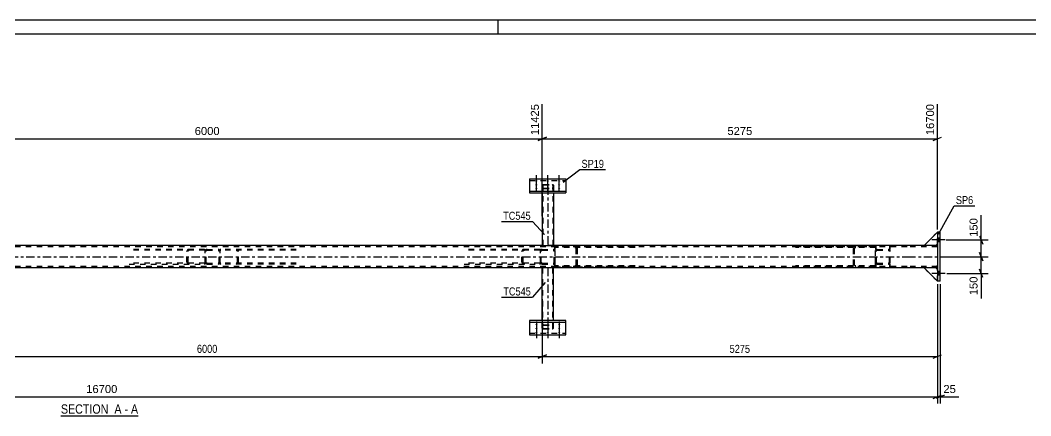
# Model space of a CAD drawing. Header units: millimetres. Extents: x 0 to 1189, y 0 to 841.
# Drawn here: x 387.8 to 749.7, y 699.4 to 841 of the extents above; entities that cross this region are included whole.
import ezdxf

# ---------------------------------------------------------------- set-up
doc = ezdxf.new("R2010")
doc.units = ezdxf.units.MM
doc.linetypes.add('DXK_LINE_DOT2', pattern=[3.9198, 1.9599, -1.9599])
doc.linetypes.add('DXK_LINE_DOT3', pattern=[5.9187, 2.979, -0.9799, 0.9799, -0.9799])
doc.styles.add('Arial', font='ARIAL.TTF', dxfattribs={"height": 0.2})
doc.styles.add('Arial Narrow', font='ARIALN.TTF', dxfattribs={"height": 0.2})

# ---------------------------------------------------------------- blocks, each defined once
blk = doc.blocks.new('Unknown-717048542-1133')
at = {"color": 5, "linetype": 'Continuous'}
for p, q in [((1189, 841), (0, 841)), ((559, 836), (559, 841)), ((1184, 836), (5, 836))]:
    blk.add_line(p, q, dxfattribs=at)
blk = doc.blocks.new('Unknown-717048542-20 - 5315')
at = {"color": 6, "linetype": 'Continuous'}
blk.add_line((402.39, 699.36), (430.04, 699.36), dxfattribs=at)
at = {"color": 0, "linetype": 'Continuous'}
blk.add_wipeout([(420.5, 700.11), (420.5, 703.61), (402.39, 703.61), (402.39, 700.11)], dxfattribs=at)
at = {"color": 7, "linetype": 'Continuous', "style": 'Arial Narrow'}
blk.add_text('SECTION ', height=3.34, dxfattribs=at).set_placement((402.39, 700.11))
at = {"color": 0, "linetype": 'Continuous'}
blk.add_wipeout([(424.1, 700.11), (424.1, 703.61), (421.55, 703.61), (421.55, 700.11)], dxfattribs=at)
blk.add_wipeout([(426.43, 700.11), (426.43, 703.61), (425.15, 703.61), (425.15, 700.11)], dxfattribs=at)
at = {"color": 7, "linetype": 'Continuous', "style": 'Arial Narrow'}
blk.add_text('A', height=3.34, dxfattribs=at).set_placement((421.55, 700.11))
at = {"color": 0, "linetype": 'Continuous'}
blk.add_wipeout([(430.04, 700.11), (430.04, 703.61), (427.48, 703.61), (427.48, 700.11)], dxfattribs=at)
at = {"color": 7, "linetype": 'Continuous', "style": 'Arial Narrow'}
for s, p in [('A', (427.48, 700.11)), ('-', (425.15, 700.11))]:
    blk.add_text(s, height=3.34, dxfattribs=at).set_placement(p)
blk = doc.blocks.new('Part-717048542-5407 - 5315')
at = {"color": 7, "linetype": 'DXK_LINE_DOT2'}
for p, q in [((711.48, 760.32), (716.28, 765.12)), ((716.28, 765.12), (716.28, 760.92)), ((715.68, 760.32), (711.48, 760.32)), ((716.28, 760.92), (715.68, 760.32))]:
    blk.add_line(p, q, dxfattribs=at)
blk = doc.blocks.new('Part-717048542-5328 - 5315')
at = {"color": 7, "linetype": 'DXK_LINE_DOT2'}
for p, q in [((694.35, 753.68), (694.1, 753.68)), ((694.1, 753.68), (694.1, 752.48)), ((694.11, 752.48), (694.11, 753.68)), ((694.34, 752.48), (694.34, 753.68)), ((694.35, 752.48), (694.35, 753.68)), ((694.1, 752.48), (694.35, 752.48))]:
    blk.add_line(p, q, dxfattribs=at)
blk = doc.blocks.new('Part-717048542-5327 - 5315')
at = {"color": 7, "linetype": 'DXK_LINE_DOT2'}
for p, q in [((579.39, 760.16), (579.15, 760.16)), ((579.15, 760.16), (579.15, 758.96)), ((579.39, 758.96), (579.39, 760.16)), ((579.15, 758.96), (579.39, 758.96))]:
    blk.add_line(p, q, dxfattribs=at)
blk = doc.blocks.new('Part-717048542-5329 - 5315')
at = {"color": 7, "linetype": 'DXK_LINE_DOT2'}
for p, q in [((699.38, 753.68), (699.14, 753.68)), ((699.14, 753.68), (699.14, 752.48)), ((699.38, 752.48), (699.38, 753.68)), ((699.14, 752.48), (699.38, 752.48))]:
    blk.add_line(p, q, dxfattribs=at)
blk = doc.blocks.new('Bolt-717048542-5461 - 5315')
at = {"linetype": 'Continuous'}
for points in [[(572.65, 783.29), (572.56, 783.29), (572.48, 783.3), (572.4, 783.32), (572.33, 783.34), (572.27, 783.37), (572.24, 783.4), (572.22, 783.43), (572.22, 783.46), (572.24, 783.49), (572.27, 783.52), (572.33, 783.54), (572.4, 783.56), (572.48, 783.58), (572.56, 783.59), (572.65, 783.59), (572.75, 783.59), (572.83, 783.58), (572.91, 783.56), (572.98, 783.54), (573.04, 783.52), (573.07, 783.49), (573.09, 783.46), (573.09, 783.43), (573.07, 783.4), (573.04, 783.37), (572.98, 783.34), (572.91, 783.32), (572.83, 783.3), (572.75, 783.29)], [(572.65, 781.89), (572.56, 781.89), (572.48, 781.9), (572.4, 781.92), (572.33, 781.94), (572.27, 781.96), (572.24, 781.99), (572.22, 782.02), (572.22, 782.06), (572.24, 782.09), (572.27, 782.11), (572.33, 782.14), (572.4, 782.16), (572.48, 782.18), (572.56, 782.19), (572.65, 782.19), (572.75, 782.19), (572.83, 782.18), (572.91, 782.16), (572.98, 782.14), (573.04, 782.11), (573.07, 782.09), (573.09, 782.06), (573.09, 782.02), (573.07, 781.99), (573.04, 781.96), (572.98, 781.94), (572.91, 781.92), (572.83, 781.9), (572.75, 781.89)], [(576.75, 783.29), (576.66, 783.29), (576.58, 783.3), (576.5, 783.32), (576.43, 783.34), (576.37, 783.37), (576.34, 783.4), (576.32, 783.43), (576.32, 783.46), (576.34, 783.49), (576.37, 783.52), (576.43, 783.54), (576.5, 783.56), (576.58, 783.58), (576.66, 783.59), (576.75, 783.59), (576.85, 783.59), (576.93, 783.58), (577.01, 783.56), (577.08, 783.54), (577.14, 783.52), (577.17, 783.49), (577.19, 783.46), (577.19, 783.43), (577.17, 783.4), (577.14, 783.37), (577.08, 783.34), (577.01, 783.32), (576.93, 783.3), (576.85, 783.29)], [(580.85, 783.29), (580.76, 783.29), (580.68, 783.3), (580.6, 783.32), (580.53, 783.34), (580.47, 783.37), (580.44, 783.4), (580.42, 783.43), (580.42, 783.46), (580.44, 783.49), (580.47, 783.52), (580.53, 783.54), (580.6, 783.56), (580.68, 783.58), (580.76, 783.59), (580.85, 783.59), (580.95, 783.59), (581.03, 783.58), (581.11, 783.56), (581.18, 783.54), (581.24, 783.52), (581.27, 783.49), (581.29, 783.46), (581.29, 783.43), (581.27, 783.4), (581.24, 783.37), (581.18, 783.34), (581.11, 783.32), (581.03, 783.3), (580.95, 783.29)], [(580.85, 781.89), (580.76, 781.89), (580.68, 781.9), (580.6, 781.92), (580.53, 781.94), (580.47, 781.96), (580.44, 781.99), (580.42, 782.02), (580.42, 782.06), (580.44, 782.09), (580.47, 782.11), (580.53, 782.14), (580.6, 782.16), (580.68, 782.18), (580.76, 782.19), (580.85, 782.19), (580.95, 782.19), (581.03, 782.18), (581.11, 782.16), (581.18, 782.14), (581.24, 782.11), (581.27, 782.09), (581.29, 782.06), (581.29, 782.02), (581.27, 781.99), (581.24, 781.96), (581.18, 781.94), (581.11, 781.92), (581.03, 781.9), (580.95, 781.89)], [(572.65, 780.49), (572.56, 780.49), (572.48, 780.5), (572.4, 780.52), (572.33, 780.54), (572.27, 780.56), (572.24, 780.59), (572.22, 780.62), (572.22, 780.65), (572.24, 780.68), (572.27, 780.71), (572.33, 780.74), (572.4, 780.76), (572.48, 780.77), (572.56, 780.78), (572.65, 780.79), (572.75, 780.78), (572.83, 780.77), (572.91, 780.76), (572.98, 780.74), (573.04, 780.71), (573.07, 780.68), (573.09, 780.65), (573.09, 780.62), (573.07, 780.59), (573.04, 780.56), (572.98, 780.54), (572.91, 780.52), (572.83, 780.5), (572.75, 780.49)], [(576.75, 780.49), (576.66, 780.49), (576.58, 780.5), (576.5, 780.52), (576.43, 780.54), (576.37, 780.56), (576.34, 780.59), (576.32, 780.62), (576.32, 780.65), (576.34, 780.68), (576.37, 780.71), (576.43, 780.74), (576.5, 780.76), (576.58, 780.77), (576.66, 780.78), (576.75, 780.79), (576.85, 780.78), (576.93, 780.77), (577.01, 780.76), (577.08, 780.74), (577.14, 780.71), (577.17, 780.68), (577.19, 780.65), (577.19, 780.62), (577.17, 780.59), (577.14, 780.56), (577.08, 780.54), (577.01, 780.52), (576.93, 780.5), (576.85, 780.49)], [(580.85, 780.49), (580.76, 780.49), (580.68, 780.5), (580.6, 780.52), (580.53, 780.54), (580.47, 780.56), (580.44, 780.59), (580.42, 780.62), (580.42, 780.65), (580.44, 780.68), (580.47, 780.71), (580.53, 780.74), (580.6, 780.76), (580.68, 780.77), (580.76, 780.78), (580.85, 780.79), (580.95, 780.78), (581.03, 780.77), (581.11, 780.76), (581.18, 780.74), (581.24, 780.71), (581.27, 780.68), (581.29, 780.65), (581.29, 780.62), (581.27, 780.59), (581.24, 780.56), (581.18, 780.54), (581.11, 780.52), (581.03, 780.5), (580.95, 780.49)]]:
    blk.add_hatch(color=1, dxfattribs=at).paths.add_polyline_path(points)
at = {"color": 1, "linetype": 'Continuous'}
for p, q in [((572.65, 782.35), (572.65, 785.47)), ((576.75, 782.35), (576.75, 785.47)), ((580.85, 782.35), (580.85, 785.47)), ((572.65, 780.95), (572.65, 784.07)), ((572.65, 779.55), (572.65, 782.67)), ((576.75, 779.55), (576.75, 782.67)), ((580.85, 780.95), (580.85, 784.07)), ((580.85, 779.55), (580.85, 782.67))]:
    blk.add_line(p, q, dxfattribs=at)
blk = doc.blocks.new('Part-717048542-5326 - 5315')
at = {"color": 7, "linetype": 'DXK_LINE_DOT2'}
for p, q in [((579.39, 753.68), (579.15, 753.68)), ((579.15, 753.68), (579.15, 752.48)), ((579.39, 752.48), (579.39, 753.68)), ((579.15, 752.48), (579.39, 752.48))]:
    blk.add_line(p, q, dxfattribs=at)
blk = doc.blocks.new('Part-717048542-5330 - 5315')
at = {"color": 7, "linetype": 'DXK_LINE_DOT2'}
for p, q in [((694.35, 760.16), (694.1, 760.16)), ((694.1, 760.16), (694.1, 758.96)), ((694.11, 760.16), (694.11, 758.96)), ((694.34, 758.96), (694.34, 760.16)), ((694.35, 758.96), (694.35, 760.16)), ((694.1, 758.96), (694.35, 758.96))]:
    blk.add_line(p, q, dxfattribs=at)
blk = doc.blocks.new('Part-717048542-5331 - 5315')
at = {"color": 7, "linetype": 'DXK_LINE_DOT2'}
for p, q in [((699.38, 760.16), (699.14, 760.16)), ((699.14, 760.16), (699.14, 758.96)), ((699.38, 758.96), (699.38, 760.16)), ((699.14, 758.96), (699.38, 758.96))]:
    blk.add_line(p, q, dxfattribs=at)
blk = doc.blocks.new('Part-717048542-5409 - 5315')
at = {"color": 7, "linetype": 'DXK_LINE_DOT2'}
for p, q in [((711.48, 760.32), (716.28, 765.12)), ((716.28, 765.12), (716.28, 760.92)), ((715.68, 760.32), (711.48, 760.32)), ((716.28, 760.92), (715.68, 760.32))]:
    blk.add_line(p, q, dxfattribs=at)
blk = doc.blocks.new('Part-717048542-5338 - 5315')
at = {"color": 7, "linetype": 'DXK_LINE_DOT2'}
for p, q in [((573.84, 758.96), (546.77, 758.96)), ((573.84, 758.64), (546.77, 758.64)), ((567.53, 758.57), (567.47, 758.32)), ((567.47, 754.32), (567.47, 758.32)), ((567.91, 758.32), (567.94, 758.44)), ((567.91, 754.32), (567.91, 758.32)), ((568.35, 758.96), (568.01, 758.91)), ((568.18, 758.62), (568.35, 758.64)), ((574.1, 758.92), (573.84, 758.96)), ((573.84, 758.64), (574.01, 758.62)), ((574.01, 758.62), (574.1, 758.57)), ((574.1, 753.72), (574.1, 758.92)), ((573.84, 754), (546.77, 754)), ((546.77, 753.68), (573.84, 753.68)), ((567.47, 754.32), (567.53, 754.08)), ((567.94, 754.2), (567.91, 754.32)), ((568.01, 753.73), (568.35, 753.68)), ((568.35, 754), (568.18, 754.03)), ((574.01, 754.03), (573.84, 754)), ((573.84, 753.68), (574.1, 753.72)), ((574.1, 754.07), (574.01, 754.03))]:
    blk.add_line(p, q, dxfattribs=at)
for centre, radius, start, end in [((568.21, 758.14), 0.802, 104.5381, 147.5635), ((568.28, 758.23), 0.401, 104.5381, 147.5635), ((568.21, 754.51), 0.802, 212.4365, 255.4619), ((568.28, 754.41), 0.401, 212.4365, 255.4619)]:
    blk.add_arc(centre, radius, start, end, dxfattribs=at)
blk = doc.blocks.new('Part-717048542-5404 - 5315')
at = {"color": 7, "linetype": 'DXK_LINE_DOT2'}
for p, q in [((715.68, 752.32), (711.48, 752.32)), ((711.48, 752.32), (716.28, 747.52)), ((716.28, 751.72), (715.68, 752.32)), ((716.28, 747.52), (716.28, 751.72))]:
    blk.add_line(p, q, dxfattribs=at)
blk = doc.blocks.new('Part-717048542-5339 - 5315')
at = {"color": 7, "linetype": 'DXK_LINE_DOT2'}
for p, q in [((459.64, 758.96), (459.38, 758.92)), ((459.38, 753.72), (459.38, 758.92)), ((459.38, 758.57), (459.47, 758.62)), ((459.47, 758.62), (459.64, 758.64)), ((486.68, 758.96), (459.64, 758.96)), ((486.68, 758.64), (459.64, 758.64)), ((465.47, 758.91), (465.13, 758.96)), ((465.13, 758.64), (465.3, 758.62)), ((465.54, 758.44), (465.57, 758.32)), ((465.57, 754.32), (465.57, 758.32)), ((466.01, 758.32), (465.94, 758.57)), ((466.01, 754.32), (466.01, 758.32)), ((459.47, 754.03), (459.38, 754.07)), ((459.38, 753.72), (459.64, 753.68)), ((459.64, 754), (459.47, 754.03)), ((486.68, 754), (459.64, 754)), ((486.68, 753.68), (459.64, 753.68)), ((465.3, 754.03), (465.13, 754)), ((465.13, 753.68), (465.47, 753.73)), ((465.57, 754.32), (465.54, 754.2)), ((465.94, 754.08), (466.01, 754.32))]:
    blk.add_line(p, q, dxfattribs=at)
for centre, radius, start, end in [((465.2, 758.23), 0.401, 32.4104, 75.4453), ((465.27, 758.14), 0.802, 32.4104, 75.4453), ((465.2, 754.41), 0.401, 284.5547, 327.5896), ((465.27, 754.51), 0.802, 284.5547, 327.5896)]:
    blk.add_arc(centre, radius, start, end, dxfattribs=at)
blk = doc.blocks.new('Part-717048542-5340 - 5315')
at = {"color": 7, "linetype": 'DXK_LINE_DOT2'}
for p, q in [((665.5, 759.92), (694.1, 759.92)), ((694.1, 759.6), (665.5, 759.6)), ((686.23, 759.53), (686.16, 759.28)), ((686.16, 753.36), (686.16, 759.28)), ((686.6, 759.28), (686.63, 759.4)), ((686.6, 753.36), (686.6, 759.28)), ((687.04, 759.92), (686.7, 759.87)), ((686.87, 759.58), (687.04, 759.6)), ((694.1, 752.72), (694.1, 759.92)), ((694.1, 753.04), (665.5, 753.04)), ((686.16, 753.36), (686.23, 753.12)), ((686.63, 753.24), (686.6, 753.36)), ((686.7, 752.77), (687.04, 752.72)), ((687.04, 753.04), (686.87, 753.07)), ((694.1, 752.72), (665.5, 752.72))]:
    blk.add_line(p, q, dxfattribs=at)
for centre, start, end in [((686.97, 759.19), 104.5547, 147.5896), ((686.97, 753.45), 212.4104, 255.4453)]:
    blk.add_arc(centre, 0.401, start, end, dxfattribs=at)
blk = doc.blocks.new('Part-717048542-5341 - 5315')
at = {"color": 7, "linetype": 'DXK_LINE_DOT2'}
for p, q in [((579.38, 752.72), (579.38, 759.92)), ((607.99, 759.92), (579.38, 759.92)), ((607.99, 759.6), (579.38, 759.6)), ((586.79, 759.87), (586.45, 759.92)), ((586.45, 759.6), (586.62, 759.58)), ((586.86, 759.4), (586.89, 759.28)), ((586.89, 753.36), (586.89, 759.28)), ((587.33, 759.28), (587.26, 759.53)), ((587.33, 753.36), (587.33, 759.28)), ((607.99, 753.04), (579.38, 753.04)), ((586.62, 753.07), (586.45, 753.04)), ((586.45, 752.72), (586.79, 752.77)), ((586.89, 753.36), (586.86, 753.24)), ((587.26, 753.12), (587.33, 753.36)), ((579.38, 752.72), (607.99, 752.72))]:
    blk.add_line(p, q, dxfattribs=at)
for centre, start, end in [((586.52, 759.19), 32.4104, 75.4453), ((586.52, 753.45), 284.5547, 327.5896)]:
    blk.add_arc(centre, 0.401, start, end, dxfattribs=at)
blk = doc.blocks.new('Part-717048542-5343 - 5315')
at = {"color": 7, "linetype": 'DXK_LINE_DOT2'}
for p, q in [((454.15, 758.57), (454.1, 758.32)), ((454.1, 754.32), (454.1, 758.32)), ((454.42, 758.32), (454.45, 758.44)), ((454.42, 754.32), (454.42, 758.32)), ((454.74, 758.96), (454.5, 758.91)), ((454.62, 758.62), (454.74, 758.64)), ((454.74, 758.96), (458.74, 758.96)), ((454.74, 758.64), (458.74, 758.64)), ((458.99, 758.91), (458.74, 758.96)), ((458.74, 758.64), (458.87, 758.62)), ((459.04, 758.44), (459.06, 758.32)), ((459.06, 754.32), (459.06, 758.32)), ((459.38, 758.32), (459.33, 758.57)), ((459.38, 754.32), (459.38, 758.32)), ((454.1, 754.32), (454.15, 754.08)), ((454.45, 754.2), (454.42, 754.32)), ((454.5, 753.73), (454.74, 753.68)), ((454.74, 754), (454.62, 754.03)), ((454.74, 754), (458.74, 754)), ((454.74, 753.68), (458.74, 753.68)), ((458.87, 754.03), (458.74, 754)), ((458.74, 753.68), (458.99, 753.73)), ((459.06, 754.32), (459.04, 754.2)), ((459.33, 754.08), (459.38, 754.32))]:
    blk.add_line(p, q, dxfattribs=at)
for centre, radius, start, end in [((454.74, 758.32), 0.64, 112.5, 157.5), ((454.74, 758.32), 0.32, 112.5, 157.5), ((458.74, 758.32), 0.32, 22.5, 67.5), ((458.74, 758.32), 0.64, 22.5, 67.5), ((454.74, 754.32), 0.64, 202.5, 247.5), ((454.74, 754.32), 0.32, 202.5, 247.5), ((458.74, 754.32), 0.32, 292.5, 337.5), ((458.74, 754.32), 0.64, 292.5, 337.5)]:
    blk.add_arc(centre, radius, start, end, dxfattribs=at)
blk = doc.blocks.new('Part-717048542-5348 - 5315')
at = {"color": 7, "linetype": 'DXK_LINE_DOT2'}
for p, q in [((453.85, 758.96), (426.81, 758.96)), ((453.85, 758.64), (426.81, 758.64)), ((447.55, 758.57), (447.48, 758.32)), ((447.48, 754.32), (447.48, 758.32)), ((447.92, 758.32), (447.95, 758.44)), ((447.92, 754.32), (447.92, 758.32)), ((448.36, 758.96), (448.02, 758.91)), ((448.19, 758.62), (448.36, 758.64)), ((453.85, 758.96), (454.1, 758.92)), ((453.85, 758.64), (454.02, 758.62)), ((454.02, 758.62), (454.1, 758.57)), ((454.1, 753.72), (454.1, 758.92)), ((453.85, 754), (426.81, 754)), ((426.81, 753.68), (453.85, 753.68)), ((447.48, 754.32), (447.55, 754.08)), ((447.95, 754.2), (447.92, 754.32)), ((448.02, 753.73), (448.36, 753.68)), ((448.36, 754), (448.19, 754.03)), ((454.02, 754.03), (453.85, 754)), ((453.85, 753.68), (454.1, 753.72)), ((454.1, 754.07), (454.02, 754.03))]:
    blk.add_line(p, q, dxfattribs=at)
for centre, radius, start, end in [((448.22, 758.14), 0.802, 104.5547, 147.5896), ((448.29, 758.23), 0.401, 104.5547, 147.5896), ((448.22, 754.51), 0.802, 212.4104, 255.4453), ((448.29, 754.41), 0.401, 212.4104, 255.4453)]:
    blk.add_arc(centre, radius, start, end, dxfattribs=at)
blk = doc.blocks.new('Bolt-717048542-5353 - 5315')
at = {"linetype": 'Continuous'}
for points in [[(572.65, 732.16), (572.75, 732.15), (572.83, 732.14), (572.91, 732.13), (572.98, 732.11), (573.04, 732.08), (573.07, 732.05), (573.09, 732.02), (573.09, 731.99), (573.07, 731.96), (573.04, 731.93), (572.98, 731.9), (572.91, 731.88), (572.83, 731.87), (572.75, 731.86), (572.65, 731.85), (572.56, 731.86), (572.48, 731.87), (572.4, 731.88), (572.33, 731.9), (572.27, 731.93), (572.24, 731.96), (572.22, 731.99), (572.22, 732.02), (572.24, 732.05), (572.27, 732.08), (572.33, 732.11), (572.4, 732.13), (572.48, 732.14), (572.56, 732.15)], [(576.75, 732.16), (576.85, 732.15), (576.93, 732.14), (577.01, 732.13), (577.08, 732.11), (577.14, 732.08), (577.17, 732.05), (577.19, 732.02), (577.19, 731.99), (577.17, 731.96), (577.14, 731.93), (577.08, 731.9), (577.01, 731.88), (576.93, 731.87), (576.85, 731.86), (576.75, 731.85), (576.66, 731.86), (576.58, 731.87), (576.5, 731.88), (576.43, 731.9), (576.37, 731.93), (576.34, 731.96), (576.32, 731.99), (576.32, 732.02), (576.34, 732.05), (576.37, 732.08), (576.43, 732.11), (576.5, 732.13), (576.58, 732.14), (576.66, 732.15)], [(580.85, 732.16), (580.95, 732.15), (581.03, 732.14), (581.11, 732.13), (581.18, 732.11), (581.24, 732.08), (581.27, 732.05), (581.29, 732.02), (581.29, 731.99), (581.27, 731.96), (581.24, 731.93), (581.18, 731.9), (581.11, 731.88), (581.03, 731.87), (580.95, 731.86), (580.85, 731.85), (580.76, 731.86), (580.68, 731.87), (580.6, 731.88), (580.53, 731.9), (580.47, 731.93), (580.44, 731.96), (580.42, 731.99), (580.42, 732.02), (580.44, 732.05), (580.47, 732.08), (580.53, 732.11), (580.6, 732.13), (580.68, 732.14), (580.76, 732.15)], [(572.65, 730.75), (572.75, 730.75), (572.83, 730.74), (572.91, 730.72), (572.98, 730.7), (573.04, 730.68), (573.07, 730.65), (573.09, 730.62), (573.09, 730.59), (573.07, 730.56), (573.04, 730.53), (572.98, 730.5), (572.91, 730.48), (572.83, 730.47), (572.75, 730.46), (572.65, 730.45), (572.56, 730.46), (572.48, 730.47), (572.4, 730.48), (572.33, 730.5), (572.27, 730.53), (572.24, 730.56), (572.22, 730.59), (572.22, 730.62), (572.24, 730.65), (572.27, 730.68), (572.33, 730.7), (572.4, 730.72), (572.48, 730.74), (572.56, 730.75)], [(572.65, 729.35), (572.75, 729.35), (572.83, 729.34), (572.91, 729.32), (572.98, 729.3), (573.04, 729.28), (573.07, 729.25), (573.09, 729.22), (573.09, 729.19), (573.07, 729.15), (573.04, 729.13), (572.98, 729.1), (572.91, 729.08), (572.83, 729.06), (572.75, 729.05), (572.65, 729.05), (572.56, 729.05), (572.48, 729.06), (572.4, 729.08), (572.33, 729.1), (572.27, 729.13), (572.24, 729.15), (572.22, 729.19), (572.22, 729.22), (572.24, 729.25), (572.27, 729.28), (572.33, 729.3), (572.4, 729.32), (572.48, 729.34), (572.56, 729.35)], [(576.75, 729.35), (576.85, 729.35), (576.93, 729.34), (577.01, 729.32), (577.08, 729.3), (577.14, 729.28), (577.17, 729.25), (577.19, 729.22), (577.19, 729.19), (577.17, 729.15), (577.14, 729.13), (577.08, 729.1), (577.01, 729.08), (576.93, 729.06), (576.85, 729.05), (576.75, 729.05), (576.66, 729.05), (576.58, 729.06), (576.5, 729.08), (576.43, 729.1), (576.37, 729.13), (576.34, 729.15), (576.32, 729.19), (576.32, 729.22), (576.34, 729.25), (576.37, 729.28), (576.43, 729.3), (576.5, 729.32), (576.58, 729.34), (576.66, 729.35)], [(580.85, 730.75), (580.95, 730.75), (581.03, 730.74), (581.11, 730.72), (581.18, 730.7), (581.24, 730.68), (581.27, 730.65), (581.29, 730.62), (581.29, 730.59), (581.27, 730.56), (581.24, 730.53), (581.18, 730.5), (581.11, 730.48), (581.03, 730.47), (580.95, 730.46), (580.85, 730.45), (580.76, 730.46), (580.68, 730.47), (580.6, 730.48), (580.53, 730.5), (580.47, 730.53), (580.44, 730.56), (580.42, 730.59), (580.42, 730.62), (580.44, 730.65), (580.47, 730.68), (580.53, 730.7), (580.6, 730.72), (580.68, 730.74), (580.76, 730.75)], [(580.85, 729.35), (580.95, 729.35), (581.03, 729.34), (581.11, 729.32), (581.18, 729.3), (581.24, 729.28), (581.27, 729.25), (581.29, 729.22), (581.29, 729.19), (581.27, 729.15), (581.24, 729.13), (581.18, 729.1), (581.11, 729.08), (581.03, 729.06), (580.95, 729.05), (580.85, 729.05), (580.76, 729.05), (580.68, 729.06), (580.6, 729.08), (580.53, 729.1), (580.47, 729.13), (580.44, 729.15), (580.42, 729.19), (580.42, 729.22), (580.44, 729.25), (580.47, 729.28), (580.53, 729.3), (580.6, 729.32), (580.68, 729.34), (580.76, 729.35)]]:
    blk.add_hatch(color=1, dxfattribs=at).paths.add_polyline_path(points)
at = {"color": 1, "linetype": 'Continuous'}
for p, q in [((572.65, 733.1), (572.65, 729.98)), ((572.65, 731.69), (572.65, 728.57)), ((576.75, 733.1), (576.75, 729.98)), ((580.85, 733.1), (580.85, 729.98)), ((580.85, 731.69), (580.85, 728.57)), ((572.65, 730.29), (572.65, 727.17)), ((576.75, 730.29), (576.75, 727.17)), ((580.85, 730.29), (580.85, 727.17))]:
    blk.add_line(p, q, dxfattribs=at)
blk = doc.blocks.new('Bolt-717048542-5357 - 5315')
at = {"linetype": 'Continuous'}
for points in [[(716.28, 762.98), (716.28, 761.66), (717.28, 761.66), (717.28, 762.98)], [(716.28, 762.98), (716.28, 761.66), (717.28, 761.66), (717.28, 762.98)], [(716.28, 750.98), (716.28, 749.66), (717.28, 749.66), (717.28, 750.98)], [(716.28, 750.98), (716.28, 749.66), (717.28, 749.66), (717.28, 750.98)]]:
    blk.add_hatch(color=1, dxfattribs=at).paths.add_polyline_path(points)
at = {"color": 1, "linetype": 'Continuous'}
for p, q in [((719.04, 762.32), (714.28, 762.32)), ((719.04, 762.32), (714.28, 762.32)), ((717.28, 762.98), (716.28, 762.98)), ((717.28, 762.98), (716.28, 762.98)), ((717.28, 761.66), (716.28, 761.66)), ((717.28, 761.66), (716.28, 761.66)), ((719.04, 750.32), (714.28, 750.32)), ((719.04, 750.32), (714.28, 750.32)), ((717.28, 750.98), (716.28, 750.98)), ((717.28, 750.98), (716.28, 750.98)), ((717.28, 749.66), (716.28, 749.66)), ((717.28, 749.66), (716.28, 749.66))]:
    blk.add_line(p, q, dxfattribs=at)
blk = doc.blocks.new('Part-717048542-5371 - 5315')
at = {"color": 2, "linetype": 'Continuous'}
for p, q in [((574.75, 760.32), (338.75, 760.32)), ((705.38, 760.32), (578.75, 760.32)), ((711.48, 760.32), (705.48, 760.32)), ((716.28, 760.32), (715.68, 760.32)), ((716.28, 759.36), (716.28, 753.28)), ((574.75, 752.32), (338.75, 752.32)), ((705.38, 752.32), (578.75, 752.32)), ((711.48, 752.32), (705.48, 752.32)), ((716.28, 752.32), (715.68, 752.32))]:
    blk.add_line(p, q, dxfattribs=at)
at = {"color": 7, "linetype": 'DXK_LINE_DOT2'}
for p, q in [((578.75, 760.32), (574.75, 760.32)), ((715.68, 760.32), (711.48, 760.32)), ((716.28, 760.32), (716.28, 759.36)), ((716.28, 760.32), (716.28, 760.04)), ((705.38, 759.84), (117.74, 759.84)), ((716.28, 759.84), (705.48, 759.84)), ((705.38, 752.8), (117.74, 752.8)), ((716.28, 752.8), (705.48, 752.8)), ((716.28, 752.32), (716.28, 753.28)), ((578.75, 752.32), (574.75, 752.32)), ((715.68, 752.32), (711.48, 752.32))]:
    blk.add_line(p, q, dxfattribs=at)
at = {"color": 7, "linetype": 'DXK_LINE_DOT3'}
for p, q in [((117.74, 756.32), (705.38, 756.32)), ((705.48, 756.32), (716.28, 756.32))]:
    blk.add_line(p, q, dxfattribs=at)
blk = doc.blocks.new('Part-717048542-5387 - 5315')
at = {"color": 2, "linetype": 'Continuous'}
for p, q in [((570.25, 784.26), (583.25, 784.26)), ((570.25, 784.26), (570.25, 779.21)), ((583.25, 784.26), (583.25, 779.21)), ((570.25, 779.82), (583.25, 779.82)), ((570.25, 779.21), (583.25, 779.21))]:
    blk.add_line(p, q, dxfattribs=at)
at = {"color": 7, "linetype": 'DXK_LINE_DOT2'}
blk.add_line((570.25, 783.66), (583.25, 783.66), dxfattribs=at)
blk = doc.blocks.new('Part-717048542-5452 - 5315')
at = {"color": 7, "linetype": 'DXK_LINE_DOT2'}
for p, q in [((574.79, 782.02), (574.75, 781.96)), ((574.75, 781.96), (574.75, 779.21)), ((574.89, 782.07), (574.79, 782.02)), ((575.05, 782.11), (574.89, 782.07)), ((574.99, 781.96), (575.01, 781.99)), ((574.99, 781.96), (574.99, 760.32)), ((575.01, 781.99), (575.06, 782.02)), ((575.23, 782.12), (575.05, 782.11)), ((575.06, 782.02), (575.14, 782.03)), ((575.14, 782.03), (575.23, 782.04)), ((575.23, 782.12), (578.27, 782.12)), ((575.23, 782.04), (578.27, 782.04)), ((578.46, 782.11), (578.27, 782.12)), ((578.27, 782.04), (578.37, 782.03)), ((578.37, 782.03), (578.44, 782.02)), ((578.44, 782.02), (578.5, 781.99)), ((578.61, 782.07), (578.46, 782.11)), ((578.5, 781.99), (578.51, 781.96)), ((578.51, 781.96), (578.51, 760.32)), ((578.72, 782.02), (578.61, 782.07)), ((578.75, 781.96), (578.72, 782.02)), ((578.75, 781.96), (578.75, 779.21)), ((574.75, 780.92), (574.79, 780.86)), ((574.79, 780.86), (574.89, 780.8)), ((574.89, 780.8), (575.05, 780.77)), ((575.01, 780.89), (574.99, 780.92)), ((575.06, 780.86), (575.01, 780.89)), ((575.05, 780.77), (575.23, 780.75)), ((575.14, 780.84), (575.06, 780.86)), ((575.23, 780.84), (575.14, 780.84)), ((575.23, 780.84), (578.27, 780.84)), ((575.23, 780.75), (578.27, 780.75)), ((578.37, 780.84), (578.27, 780.84)), ((578.27, 780.75), (578.46, 780.77)), ((578.44, 780.86), (578.37, 780.84)), ((578.5, 780.89), (578.44, 780.86)), ((578.46, 780.77), (578.61, 780.8)), ((578.51, 780.92), (578.5, 780.89)), ((578.61, 780.8), (578.72, 780.86)), ((578.72, 780.86), (578.75, 780.92)), ((578.5, 760.32), (578.46, 760.32)), ((578.5, 760.32), (578.46, 760.32)), ((578.51, 760.32), (578.5, 760.32)), ((578.5, 760.32), (578.51, 760.32))]:
    blk.add_line(p, q, dxfattribs=at)
at = {"color": 2, "linetype": 'Continuous'}
for p, q in [((574.75, 779.21), (574.75, 760.32)), ((578.75, 779.21), (578.75, 760.32)), ((574.75, 760.32), (578.75, 760.32))]:
    blk.add_line(p, q, dxfattribs=at)
at = {"color": 7, "linetype": 'DXK_LINE_DOT3'}
blk.add_line((576.75, 781.44), (576.75, 760.32), dxfattribs=at)
blk = doc.blocks.new('Part-717048542-5405 - 5315')
at = {"color": 2, "linetype": 'Continuous'}
for p, q in [((715.68, 752.32), (711.48, 752.32)), ((711.48, 752.32), (716.28, 747.52)), ((716.28, 751.72), (715.68, 752.32))]:
    blk.add_line(p, q, dxfattribs=at)
at = {"color": 7, "linetype": 'DXK_LINE_DOT2'}
blk.add_line((716.28, 751.72), (716.28, 747.52), dxfattribs=at)
blk = doc.blocks.new('Part-717048542-5406 - 5315')
at = {"color": 7, "linetype": 'DXK_LINE_DOT2'}
for p, q in [((715.68, 752.32), (711.48, 752.32)), ((711.48, 752.32), (716.28, 747.52)), ((716.28, 751.72), (715.68, 752.32)), ((716.28, 747.52), (716.28, 751.72))]:
    blk.add_line(p, q, dxfattribs=at)
blk = doc.blocks.new('Part-717048542-5408 - 5315')
at = {"color": 2, "linetype": 'Continuous'}
for p, q in [((711.48, 760.32), (716.28, 765.12)), ((715.68, 760.32), (711.48, 760.32)), ((716.28, 760.92), (715.68, 760.32))]:
    blk.add_line(p, q, dxfattribs=at)
at = {"color": 7, "linetype": 'DXK_LINE_DOT2'}
blk.add_line((716.28, 760.92), (716.28, 765.12), dxfattribs=at)
blk = doc.blocks.new('Part-717048542-5425 - 5315')
at = {"color": 2, "linetype": 'Continuous'}
for p, q in [((717.28, 765.12), (716.28, 765.12)), ((716.28, 765.12), (716.28, 747.52)), ((717.28, 747.52), (717.28, 765.12)), ((717.28, 747.52), (716.28, 747.52))]:
    blk.add_line(p, q, dxfattribs=at)
blk = doc.blocks.new('Part-717048542-5427 - 5315')
at = {"color": 7, "linetype": 'DXK_LINE_DOT2'}
for p, q in [((694.15, 758.57), (694.1, 758.32)), ((694.1, 754.32), (694.1, 758.32)), ((694.42, 758.32), (694.45, 758.44)), ((694.42, 754.32), (694.42, 758.32)), ((694.74, 758.96), (694.5, 758.91)), ((694.62, 758.62), (694.74, 758.64)), ((694.74, 758.96), (698.74, 758.96)), ((694.74, 758.64), (698.74, 758.64)), ((698.99, 758.91), (698.74, 758.96)), ((698.74, 758.64), (698.87, 758.62)), ((699.04, 758.44), (699.06, 758.32)), ((699.06, 754.32), (699.06, 758.32)), ((699.38, 758.32), (699.34, 758.57)), ((699.38, 754.32), (699.38, 758.32)), ((694.1, 754.32), (694.15, 754.08)), ((694.45, 754.2), (694.42, 754.32)), ((694.5, 753.73), (694.74, 753.68)), ((694.74, 754), (694.62, 754.03)), ((694.74, 754), (698.74, 754)), ((694.74, 753.68), (698.74, 753.68)), ((698.87, 754.03), (698.74, 754)), ((698.74, 753.68), (698.99, 753.73)), ((699.06, 754.32), (699.04, 754.2)), ((699.34, 754.08), (699.38, 754.32))]:
    blk.add_line(p, q, dxfattribs=at)
at = {"color": 7, "linetype": 'DXK_LINE_DOT3'}
blk.add_line((696.74, 756.32), (696.74, 756.32), dxfattribs=at)
at = {"color": 7, "linetype": 'DXK_LINE_DOT2'}
for centre, radius, start, end in [((694.74, 758.32), 0.64, 112.5, 157.5), ((694.74, 758.32), 0.32, 112.5, 157.5), ((698.74, 758.32), 0.32, 22.5, 67.5), ((698.74, 758.32), 0.64, 22.5, 67.5), ((694.74, 754.32), 0.64, 202.5, 247.5), ((694.74, 754.32), 0.32, 202.5, 247.5), ((698.74, 754.32), 0.32, 292.5, 337.5), ((698.74, 754.32), 0.64, 292.5, 337.5)]:
    blk.add_arc(centre, radius, start, end, dxfattribs=at)
blk = doc.blocks.new('Part-717048542-5429 - 5315')
at = {"color": 7, "linetype": 'DXK_LINE_DOT2'}
for p, q in [((574.15, 758.57), (574.1, 758.32)), ((574.1, 754.32), (574.1, 758.32)), ((574.42, 758.32), (574.45, 758.44)), ((574.42, 754.32), (574.42, 758.32)), ((574.74, 758.96), (574.5, 758.91)), ((574.62, 758.62), (574.74, 758.64)), ((574.74, 758.96), (578.74, 758.96)), ((574.74, 758.64), (578.74, 758.64)), ((578.99, 758.91), (578.74, 758.96)), ((578.74, 758.64), (578.87, 758.62)), ((579.04, 758.44), (579.06, 758.32)), ((579.06, 754.32), (579.06, 758.32)), ((579.38, 758.32), (579.34, 758.57)), ((579.38, 754.32), (579.38, 758.32)), ((574.1, 754.32), (574.15, 754.08)), ((574.45, 754.2), (574.42, 754.32)), ((574.5, 753.73), (574.74, 753.68)), ((574.74, 754), (574.62, 754.03)), ((574.74, 754), (578.74, 754)), ((574.74, 753.68), (578.74, 753.68)), ((578.87, 754.03), (578.74, 754)), ((578.74, 753.68), (578.99, 753.73)), ((579.06, 754.32), (579.04, 754.2)), ((579.34, 754.08), (579.38, 754.32))]:
    blk.add_line(p, q, dxfattribs=at)
for centre, radius, start, end in [((574.74, 758.32), 0.64, 112.5, 157.5), ((574.74, 758.32), 0.32, 112.5, 157.5), ((578.74, 758.32), 0.32, 22.5, 67.5), ((578.74, 758.32), 0.64, 22.5, 67.5), ((574.74, 754.32), 0.64, 202.5, 247.5), ((574.74, 754.32), 0.32, 202.5, 247.5), ((578.74, 754.32), 0.32, 292.5, 337.5), ((578.74, 754.32), 0.64, 292.5, 337.5)]:
    blk.add_arc(centre, radius, start, end, dxfattribs=at)
blk = doc.blocks.new('Part-717048542-5441 - 5315')
at = {"color": 2, "linetype": 'Continuous'}
for p, q in [((583.25, 733.43), (570.25, 733.43)), ((570.25, 733.43), (570.25, 728.38)), ((570.25, 732.83), (583.25, 732.83)), ((583.25, 728.38), (583.25, 733.43)), ((570.25, 728.38), (583.25, 728.38))]:
    blk.add_line(p, q, dxfattribs=at)
at = {"color": 7, "linetype": 'DXK_LINE_DOT2'}
blk.add_line((570.25, 728.98), (583.25, 728.98), dxfattribs=at)
blk = doc.blocks.new('Part-717048542-5457 - 5315')
at = {"color": 2, "linetype": 'Continuous'}
for p, q in [((578.75, 752.32), (574.75, 752.32)), ((574.75, 733.43), (574.75, 752.32)), ((578.75, 733.43), (578.75, 752.32))]:
    blk.add_line(p, q, dxfattribs=at)
at = {"color": 7, "linetype": 'DXK_LINE_DOT2'}
for p, q in [((574.99, 730.68), (574.99, 752.32)), ((578.44, 752.32), (578.46, 752.32)), ((578.46, 752.32), (578.5, 752.32)), ((578.5, 752.32), (578.51, 752.32)), ((578.51, 730.68), (578.51, 752.32)), ((574.75, 730.68), (574.75, 733.43)), ((574.79, 731.79), (574.75, 731.72)), ((574.89, 731.84), (574.79, 731.79)), ((575.05, 731.88), (574.89, 731.84)), ((574.99, 731.72), (575.01, 731.76)), ((575.01, 731.76), (575.06, 731.78)), ((575.23, 731.89), (575.05, 731.88)), ((575.06, 731.78), (575.14, 731.8)), ((575.14, 731.8), (575.23, 731.81)), ((575.23, 731.89), (578.27, 731.89)), ((575.23, 731.81), (578.27, 731.81)), ((578.46, 731.88), (578.27, 731.89)), ((578.27, 731.81), (578.37, 731.8)), ((578.37, 731.8), (578.44, 731.78)), ((578.44, 731.78), (578.5, 731.76)), ((578.61, 731.84), (578.46, 731.88)), ((578.5, 731.76), (578.51, 731.72)), ((578.72, 731.79), (578.61, 731.84)), ((578.75, 731.72), (578.72, 731.79)), ((578.75, 730.68), (578.75, 733.43)), ((574.75, 730.68), (574.79, 730.62)), ((574.79, 730.62), (574.89, 730.57)), ((574.89, 730.57), (575.05, 730.53)), ((575.01, 730.65), (574.99, 730.68)), ((575.06, 730.63), (575.01, 730.65)), ((575.05, 730.53), (575.23, 730.52)), ((575.14, 730.61), (575.06, 730.63)), ((575.23, 730.6), (575.14, 730.61)), ((575.23, 730.6), (578.27, 730.6)), ((575.23, 730.52), (578.27, 730.52)), ((578.37, 730.61), (578.27, 730.6)), ((578.27, 730.52), (578.46, 730.53)), ((578.44, 730.63), (578.37, 730.61)), ((578.5, 730.65), (578.44, 730.63)), ((578.46, 730.53), (578.61, 730.57)), ((578.51, 730.68), (578.5, 730.65)), ((578.61, 730.57), (578.72, 730.62)), ((578.72, 730.62), (578.75, 730.68))]:
    blk.add_line(p, q, dxfattribs=at)
at = {"color": 7, "linetype": 'DXK_LINE_DOT3'}
blk.add_line((576.75, 752.32), (576.75, 731.2), dxfattribs=at)
blk = doc.blocks.new('StraightDimension-717048542-8227 - 5315')
at = {"color": 7, "linetype": 'Continuous'}
for p, q in [((731.39, 757.82), (732.59, 754.82)), ((717.28, 756.32), (734.39, 756.32)), ((731.99, 750.32), (731.99, 756.32)), ((719.65, 750.32), (734.39, 750.32)), ((732.59, 748.82), (731.39, 751.82))]:
    blk.add_line(p, q, dxfattribs=at)
at = {"color": 0}
blk.add_wipeout([(731.24, 749.8), (727.04, 749.8), (727.04, 741.93), (731.24, 741.93)], dxfattribs=at)
at = {"color": 7, "linetype": 'Continuous'}
blk.add_line((731.99, 750.32), (731.99, 741.4), dxfattribs=at)
blk.add_line((731.99, 750.32), (731.99, 741.4), dxfattribs=at)
at = {"color": 3, "style": 'Arial'}
blk.add_text('150', height=2.865, rotation=90.0002, dxfattribs=at).set_placement((730.64, 742.53))
blk = doc.blocks.new('StraightDimension-717048542-7544 - 5315')
at = {"color": 7, "linetype": 'Continuous'}
for p, q in [((334.75, 741.1), (334.75, 718.14)), ((574.75, 741.1), (574.75, 718.14)), ((336.25, 721.14), (333.25, 719.94)), ((334.75, 720.54), (574.75, 720.54)), ((573.25, 719.94), (576.25, 721.14))]:
    blk.add_line(p, q, dxfattribs=at)
at = {"color": 0}
blk.add_wipeout([(459.01, 721.29), (459.01, 725.49), (450.5, 725.49), (450.5, 721.29)], dxfattribs=at)
at = {"color": 3, "style": 'Arial Narrow'}
blk.add_text('6000', height=2.863, dxfattribs=at).set_placement((451.1, 721.89))
blk = doc.blocks.new('StraightDimension-717048542-5478 - 5315')
at = {"color": 7, "linetype": 'Continuous'}
for p, q in [((574.75, 770.85), (574.75, 810.97)), ((334.75, 770.85), (334.75, 808.74)), ((336.25, 799.15), (333.25, 797.95)), ((334.75, 798.55), (574.75, 798.55)), ((573.25, 797.95), (576.25, 799.15))]:
    blk.add_line(p, q, dxfattribs=at)
at = {"color": 0, "linetype": 'Continuous'}
blk.add_wipeout([(574.15, 811.57), (569.95, 811.57), (569.95, 799.25), (574.15, 799.25)], dxfattribs=at)
at = {"color": 0}
blk.add_wipeout([(459.8, 799.3), (459.8, 803.5), (449.71, 803.5), (449.71, 799.3)], dxfattribs=at)
at = {"color": 3, "linetype": 'Continuous', "style": 'Arial'}
blk.add_text('11425', height=2.865, rotation=90.0002, dxfattribs=at).set_placement((573.55, 799.85))
at = {"color": 3, "style": 'Arial'}
blk.add_text('6000', height=2.865, dxfattribs=at).set_placement((450.31, 799.9))
blk = doc.blocks.new('StraightDimension-717048542-5488 - 5315')
at = {"color": 7, "linetype": 'Continuous'}
for p, q in [((574.75, 770.85), (574.75, 810.97)), ((716.28, 766.12), (716.28, 810.97)), ((576.25, 799.15), (573.25, 797.95)), ((574.75, 798.55), (716.28, 798.55)), ((714.78, 797.95), (717.78, 799.15))]:
    blk.add_line(p, q, dxfattribs=at)
at = {"color": 0, "linetype": 'Continuous'}
blk.add_wipeout([(715.68, 811.57), (711.48, 811.57), (711.48, 799.25), (715.68, 799.25)], dxfattribs=at)
at = {"color": 0}
blk.add_wipeout([(650.57, 799.3), (650.57, 803.5), (640.47, 803.5), (640.47, 799.3)], dxfattribs=at)
at = {"color": 3, "linetype": 'Continuous', "style": 'Arial'}
blk.add_text('16700', height=2.865, rotation=90.0002, dxfattribs=at).set_placement((715.08, 799.85))
at = {"color": 3, "style": 'Arial'}
blk.add_text('5275', height=2.865, dxfattribs=at).set_placement((641.07, 799.9))
blk = doc.blocks.new('StraightDimension-717048542-7543 - 5315')
at = {"color": 7, "linetype": 'Continuous'}
for p, q in [((716.28, 746.52), (716.28, 718.14)), ((574.75, 741.1), (574.75, 718.14)), ((576.25, 721.14), (573.25, 719.94)), ((574.75, 720.54), (716.28, 720.54)), ((714.78, 719.94), (717.78, 721.14))]:
    blk.add_line(p, q, dxfattribs=at)
at = {"color": 0}
blk.add_wipeout([(649.78, 721.29), (649.78, 725.49), (641.26, 725.49), (641.26, 721.29)], dxfattribs=at)
at = {"color": 3, "style": 'Arial Narrow'}
blk.add_text('5275', height=2.863, dxfattribs=at).set_placement((641.86, 721.89))
blk = doc.blocks.new('StraightDimension-717048542-8226 - 5315')
at = {"color": 7, "linetype": 'Continuous'}
for p, q in [((731.39, 763.82), (732.59, 760.82)), ((719.37, 762.32), (734.39, 762.32)), ((731.99, 756.32), (731.99, 762.32)), ((732.59, 754.82), (731.39, 757.82)), ((717.28, 756.32), (734.39, 756.32))]:
    blk.add_line(p, q, dxfattribs=at)
at = {"color": 0}
blk.add_wipeout([(731.24, 770.72), (727.04, 770.72), (727.04, 762.85), (731.24, 762.85)], dxfattribs=at)
at = {"color": 7, "linetype": 'Continuous'}
blk.add_line((731.99, 762.32), (731.99, 771.24), dxfattribs=at)
blk.add_line((731.99, 762.32), (731.99, 771.24), dxfattribs=at)
at = {"color": 3, "style": 'Arial'}
blk.add_text('150', height=2.865, rotation=90.0002, dxfattribs=at).set_placement((730.64, 763.45))
blk = doc.blocks.new('StraightDimension-717048542-8482 - 5315')
at = {"color": 7, "linetype": 'Continuous'}
for p, q in [((716.28, 746.52), (716.28, 703.76)), ((717.28, 746.52), (717.28, 703.76)), ((714.78, 705.56), (717.78, 706.76)), ((718.78, 706.76), (715.78, 705.56)), ((716.28, 706.16), (717.28, 706.16))]:
    blk.add_line(p, q, dxfattribs=at)
at = {"color": 0}
blk.add_wipeout([(723.46, 706.91), (723.46, 711.11), (717.81, 711.11), (717.81, 706.91)], dxfattribs=at)
at = {"color": 7, "linetype": 'Continuous'}
blk.add_line((717.28, 706.16), (723.98, 706.16), dxfattribs=at)
blk.add_line((717.28, 706.16), (723.98, 706.16), dxfattribs=at)
at = {"color": 3, "style": 'Arial'}
blk.add_text('25', height=2.865, dxfattribs=at).set_placement((718.41, 707.51))
blk = doc.blocks.new('StraightDimension-717048542-8483 - 5315')
at = {"color": 7, "linetype": 'Continuous'}
for p, q in [((716.28, 746.52), (716.28, 703.76)), ((117.74, 706.16), (716.28, 706.16)), ((714.78, 705.56), (717.78, 706.76))]:
    blk.add_line(p, q, dxfattribs=at)
at = {"color": 0}
blk.add_wipeout([(423.17, 706.91), (423.17, 711.11), (410.86, 711.11), (410.86, 706.91)], dxfattribs=at)
at = {"color": 3, "style": 'Arial'}
blk.add_text('16700', height=2.865, dxfattribs=at).set_placement((411.46, 707.51))
blk = doc.blocks.new('Mark-717048542-5383 - 5315')
at = {"color": 0}
blk.add_wipeout([(596.86, 788.14), (596.86, 791.14), (588.82, 791.14), (588.82, 788.14)], dxfattribs=at)
blk.add_wipeout([(596.86, 788.14), (596.86, 791.14), (588.82, 791.14), (588.82, 788.14)], dxfattribs=at)
at = {"color": 30, "linetype": 'Continuous'}
for p, q in [((582.3, 782.96), (588.22, 787.54)), ((588.22, 787.54), (597.46, 787.54))]:
    blk.add_line(p, q, dxfattribs=at)
at = {"color": 3, "style": 'Arial Narrow'}
blk.add_text('SP19', height=2.863, dxfattribs=at).set_placement((588.82, 788.14))
blk = doc.blocks.new('Mark-717048542-5421 - 5315')
at = {"color": 0}
blk.add_wipeout([(729.08, 775.17), (729.08, 778.17), (722.87, 778.17), (722.87, 775.17)], dxfattribs=at)
blk.add_wipeout([(729.08, 775.17), (729.08, 778.17), (722.87, 778.17), (722.87, 775.17)], dxfattribs=at)
at = {"color": 30, "linetype": 'Continuous'}
for p, q in [((716.66, 764.35), (722.27, 774.57)), ((722.27, 774.57), (729.68, 774.57))]:
    blk.add_line(p, q, dxfattribs=at)
at = {"color": 3, "style": 'Arial Narrow'}
blk.add_text('SP6', height=2.863, dxfattribs=at).set_placement((722.87, 775.17))
blk = doc.blocks.new('Mark-717048542-5448 - 5315')
at = {"color": 0}
blk.add_wipeout([(570.62, 769.55), (570.62, 772.55), (560.75, 772.55), (560.75, 769.55)], dxfattribs=at)
blk.add_wipeout([(570.62, 769.55), (570.62, 772.55), (560.75, 772.55), (560.75, 769.55)], dxfattribs=at)
at = {"color": 30, "linetype": 'Continuous'}
for p in [(560.15, 768.95), (575.57, 764.24)]:
    blk.add_line(p, (571.22, 768.95), dxfattribs=at)
at = {"color": 3, "style": 'Arial Narrow'}
blk.add_text('TC545', height=2.863, dxfattribs=at).set_placement((560.75, 769.55))
blk = doc.blocks.new('Mark-717048542-5453 - 5315')
at = {"color": 0}
blk.add_wipeout([(570.69, 742.45), (570.69, 745.45), (560.82, 745.45), (560.82, 742.45)], dxfattribs=at)
blk.add_wipeout([(570.69, 742.45), (570.69, 745.45), (560.82, 745.45), (560.82, 742.45)], dxfattribs=at)
at = {"color": 30, "linetype": 'Continuous'}
for p in [(575.79, 747.03), (560.22, 741.85)]:
    blk.add_line(p, (571.29, 741.85), dxfattribs=at)
at = {"color": 3, "style": 'Arial Narrow'}
blk.add_text('TC545', height=2.863, dxfattribs=at).set_placement((560.82, 742.45))

msp = doc.modelspace()

# ---------------------------------------------------------------- block references
for name in ['Unknown-717048542-1133', 'Bolt-717048542-5461 - 5315', 'Part-717048542-5387 - 5315', 'Part-717048542-5452 - 5315', 'Part-717048542-5407 - 5315', 'Part-717048542-5409 - 5315', 'Part-717048542-5408 - 5315', 'Part-717048542-5425 - 5315', 'Part-717048542-5371 - 5315', 'Part-717048542-5327 - 5315', 'Part-717048542-5330 - 5315', 'Part-717048542-5331 - 5315', 'Bolt-717048542-5357 - 5315', 'Part-717048542-5348 - 5315', 'Part-717048542-5343 - 5315', 'Part-717048542-5339 - 5315', 'Part-717048542-5338 - 5315', 'Part-717048542-5429 - 5315', 'Part-717048542-5341 - 5315', 'Part-717048542-5340 - 5315', 'Part-717048542-5427 - 5315', 'Part-717048542-5326 - 5315', 'Part-717048542-5328 - 5315', 'Part-717048542-5329 - 5315', 'Part-717048542-5457 - 5315', 'Part-717048542-5404 - 5315', 'Part-717048542-5405 - 5315', 'Part-717048542-5406 - 5315', 'Part-717048542-5441 - 5315', 'Bolt-717048542-5353 - 5315']:
    msp.add_blockref(name, (0, 0))

# ---------------------------------------------------------------- next in the draw order: block references
for name in ['StraightDimension-717048542-5478 - 5315', 'StraightDimension-717048542-8227 - 5315', 'StraightDimension-717048542-7544 - 5315', 'Unknown-717048542-20 - 5315']:
    msp.add_blockref(name, (0, 0))

# ---------------------------------------------------------------- next in the draw order: block references
for name in ['StraightDimension-717048542-5488 - 5315', 'StraightDimension-717048542-7543 - 5315']:
    msp.add_blockref(name, (0, 0))

# ---------------------------------------------------------------- next in the draw order: block references
for name in ['Mark-717048542-5383 - 5315', 'Mark-717048542-5448 - 5315', 'StraightDimension-717048542-8226 - 5315', 'StraightDimension-717048542-8482 - 5315']:
    msp.add_blockref(name, (0, 0))

# ---------------------------------------------------------------- next in the draw order: block references
for name in ['Mark-717048542-5421 - 5315', 'StraightDimension-717048542-8483 - 5315']:
    msp.add_blockref(name, (0, 0))

# ---------------------------------------------------------------- next in the draw order: block references
msp.add_blockref('Mark-717048542-5453 - 5315', (0, 0))

doc.saveas('drawing.dxf')
